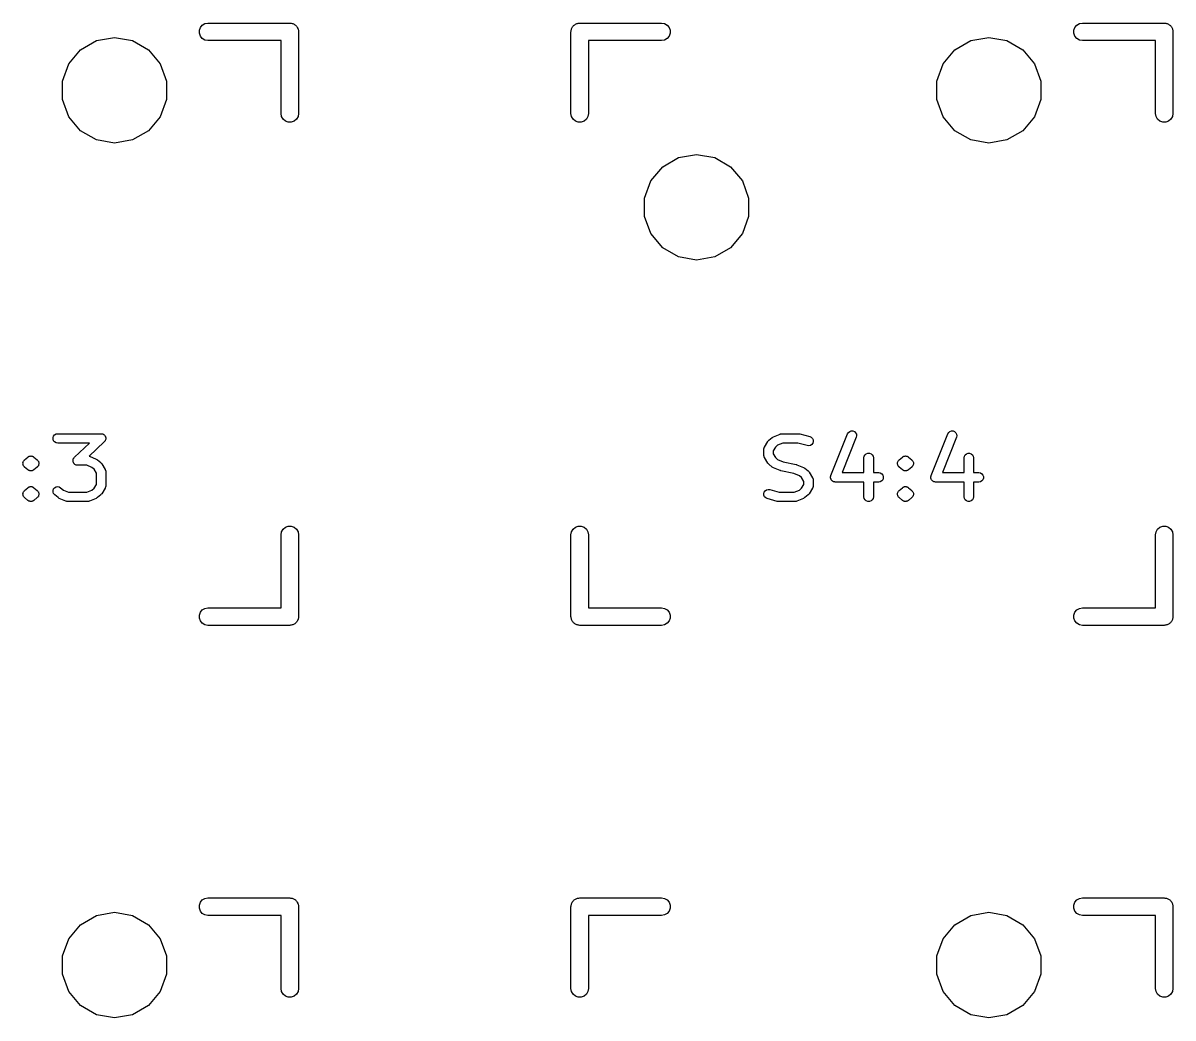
# Model space of a CAD drawing. Extents: x 15 to 276, y -105 to -15.
# Drawn here: x 79.55 to 104.54, y -37.07 to -15.46 of the extents above; entities that cross this region are included whole.
import ezdxf

# ---------------------------------------------------------------- set-up
doc = ezdxf.new("R2010")
doc.units = 0
doc.header["$MEASUREMENT"] = 0
doc.layers.add('BLACK', color=7, linetype='CONTINUOUS')

msp = doc.modelspace()

# ---------------------------------------------------------------- linework, layer by layer
at = {"layer": 'Black'}
for p, q in [((83.4495, -15.5041), (83.5068, -15.471)), ((83.5068, -15.471), (83.572, -15.4595)), ((83.572, -15.4595), (85.35, -15.4595)), ((85.35, -15.4595), (85.3664, -15.4624)), ((85.3664, -15.4624), (85.3831, -15.4624)), ((85.3831, -15.4624), (85.3987, -15.4681)), ((85.3987, -15.4681), (85.4152, -15.471)), ((85.4152, -15.471), (85.4296, -15.4793)), ((85.4296, -15.4793), (85.4453, -15.485)), ((85.4453, -15.485), (85.458, -15.4957)), ((91.542, -15.4957), (91.5547, -15.485)), ((91.5547, -15.485), (91.5704, -15.4793)), ((91.5704, -15.4793), (91.5848, -15.471)), ((91.5848, -15.471), (91.6013, -15.4681)), ((91.6013, -15.4681), (91.6169, -15.4624)), ((91.6169, -15.4624), (91.6336, -15.4624)), ((91.6336, -15.4624), (91.65, -15.4595)), ((91.65, -15.4595), (93.428, -15.4595)), ((93.428, -15.4595), (93.4932, -15.471)), ((93.4932, -15.471), (93.5505, -15.5041)), ((102.45, -15.5041), (102.507, -15.471)), ((102.507, -15.471), (102.572, -15.4595)), ((102.572, -15.4595), (104.35, -15.4595)), ((104.35, -15.4595), (104.366, -15.4624)), ((104.366, -15.4624), (104.383, -15.4624)), ((104.383, -15.4624), (104.399, -15.4681)), ((104.399, -15.4681), (104.415, -15.471)), ((104.415, -15.471), (104.43, -15.4793)), ((104.43, -15.4793), (104.445, -15.485)), ((104.445, -15.485), (104.458, -15.4957)), ((83.3844, -15.6169), (83.407, -15.5547)), ((83.3844, -15.6831), (83.3844, -15.6169)), ((83.407, -15.7452), (83.3844, -15.6831)), ((83.407, -15.5547), (83.4495, -15.5041)), ((85.458, -15.4957), (85.4725, -15.5041)), ((85.4725, -15.5041), (85.4832, -15.5168)), ((85.4832, -15.5168), (85.4959, -15.5275)), ((85.4959, -15.5275), (85.5043, -15.542)), ((85.5043, -15.542), (85.515, -15.5547)), ((85.515, -15.5547), (85.5207, -15.5704)), ((85.5207, -15.5704), (85.529, -15.5848)), ((85.529, -15.5848), (85.5319, -15.6013)), ((85.5319, -15.6013), (85.5376, -15.6169)), ((85.5376, -15.6169), (85.5376, -15.6336)), ((85.5376, -15.6336), (85.5405, -15.65)), ((85.5405, -15.65), (85.5405, -17.428)), ((91.4595, -15.65), (91.4624, -15.6336)), ((91.4595, -17.428), (91.4595, -15.65)), ((91.4624, -15.6169), (91.4681, -15.6013)), ((91.4624, -15.6336), (91.4624, -15.6169)), ((91.4681, -15.6013), (91.471, -15.5848)), ((91.471, -15.5848), (91.4793, -15.5704)), ((91.4793, -15.5704), (91.485, -15.5547)), ((91.485, -15.5547), (91.4957, -15.542)), ((91.4957, -15.542), (91.5041, -15.5275)), ((91.5041, -15.5275), (91.5168, -15.5168)), ((91.5168, -15.5168), (91.5275, -15.5041)), ((91.5275, -15.5041), (91.542, -15.4957)), ((93.5505, -15.5041), (93.593, -15.5547)), ((93.593, -15.5547), (93.6156, -15.6169)), ((93.6156, -15.6831), (93.593, -15.7452)), ((93.6156, -15.6169), (93.6156, -15.6831)), ((102.384, -15.6169), (102.407, -15.5547)), ((102.384, -15.6831), (102.384, -15.6169)), ((102.407, -15.7452), (102.384, -15.6831)), ((102.407, -15.5547), (102.45, -15.5041)), ((104.458, -15.4957), (104.472, -15.5041)), ((104.472, -15.5041), (104.483, -15.5168)), ((104.483, -15.5168), (104.496, -15.5275)), ((104.496, -15.5275), (104.504, -15.542)), ((104.504, -15.542), (104.515, -15.5547)), ((104.515, -15.5547), (104.521, -15.5704)), ((104.521, -15.5704), (104.529, -15.5848)), ((104.529, -15.5848), (104.532, -15.6013)), ((104.532, -15.6013), (104.538, -15.6169)), ((104.538, -15.6169), (104.538, -15.6336)), ((104.538, -15.6336), (104.54, -15.65)), ((104.54, -15.65), (104.54, -17.428)), ((80.8025, -16.0411), (81.1476, -15.8418)), ((81.1476, -15.8418), (81.54, -15.7726)), ((81.54, -15.7726), (81.9324, -15.8418)), ((81.9324, -15.8418), (82.2775, -16.0411)), ((83.4495, -15.7959), (83.407, -15.7452)), ((83.5068, -15.829), (83.4495, -15.7959)), ((83.572, -15.8405), (83.5068, -15.829)), ((85.1595, -15.8405), (83.572, -15.8405)), ((85.1595, -17.428), (85.1595, -15.8405)), ((93.428, -15.8405), (91.8405, -15.8405)), ((91.8405, -15.8405), (91.8405, -17.428)), ((93.4932, -15.829), (93.428, -15.8405)), ((93.5505, -15.7959), (93.4932, -15.829)), ((93.593, -15.7452), (93.5505, -15.7959)), ((99.8025, -16.0411), (100.148, -15.8418)), ((100.148, -15.8418), (100.54, -15.7726)), ((100.54, -15.7726), (100.932, -15.8418)), ((100.932, -15.8418), (101.278, -16.0411)), ((102.45, -15.7959), (102.407, -15.7452)), ((102.507, -15.829), (102.45, -15.7959)), ((102.572, -15.8405), (102.507, -15.829)), ((104.159, -15.8405), (102.572, -15.8405)), ((104.159, -17.428), (104.159, -15.8405)), ((80.5464, -16.3463), (80.8025, -16.0411)), ((82.2775, -16.0411), (82.5336, -16.3463)), ((99.5464, -16.3463), (99.8025, -16.0411)), ((101.278, -16.0411), (101.534, -16.3463)), ((80.4101, -16.7208), (80.5464, -16.3463)), ((82.5336, -16.3463), (82.6699, -16.7208)), ((99.4101, -16.7208), (99.5464, -16.3463)), ((101.534, -16.3463), (101.67, -16.7208)), ((80.4101, -17.1192), (80.4101, -16.7208)), ((82.6699, -16.7208), (82.6699, -17.1192)), ((99.4101, -17.1192), (99.4101, -16.7208)), ((101.67, -16.7208), (101.67, -17.1192)), ((80.5464, -17.4937), (80.4101, -17.1192)), ((82.6699, -17.1192), (82.5336, -17.4937)), ((99.5464, -17.4937), (99.4101, -17.1192)), ((101.67, -17.1192), (101.534, -17.4937)), ((85.171, -17.4932), (85.1595, -17.428)), ((85.5405, -17.428), (85.529, -17.4932)), ((91.471, -17.4932), (91.4595, -17.428)), ((91.8405, -17.428), (91.829, -17.4932)), ((104.171, -17.4932), (104.159, -17.428)), ((104.54, -17.428), (104.529, -17.4932)), ((80.8025, -17.7989), (80.5464, -17.4937)), ((82.5336, -17.4937), (82.2775, -17.7989)), ((85.2041, -17.5505), (85.171, -17.4932)), ((85.2548, -17.593), (85.2041, -17.5505)), ((85.3169, -17.6156), (85.2548, -17.593)), ((85.3831, -17.6156), (85.3169, -17.6156)), ((85.4453, -17.593), (85.3831, -17.6156)), ((85.4959, -17.5505), (85.4453, -17.593)), ((85.529, -17.4932), (85.4959, -17.5505)), ((91.5041, -17.5505), (91.471, -17.4932)), ((91.5547, -17.593), (91.5041, -17.5505)), ((91.6169, -17.6156), (91.5547, -17.593)), ((91.6831, -17.6156), (91.6169, -17.6156)), ((91.7452, -17.593), (91.6831, -17.6156)), ((91.7959, -17.5505), (91.7452, -17.593)), ((91.829, -17.4932), (91.7959, -17.5505)), ((99.8025, -17.7989), (99.5464, -17.4937)), ((101.534, -17.4937), (101.278, -17.7989)), ((104.204, -17.5505), (104.171, -17.4932)), ((104.255, -17.593), (104.204, -17.5505)), ((104.317, -17.6156), (104.255, -17.593)), ((104.383, -17.6156), (104.317, -17.6156)), ((104.445, -17.593), (104.383, -17.6156)), ((104.496, -17.5505), (104.445, -17.593)), ((104.529, -17.4932), (104.496, -17.5505)), ((81.1476, -17.9982), (80.8025, -17.7989)), ((82.2775, -17.7989), (81.9324, -17.9982)), ((100.148, -17.9982), (99.8025, -17.7989)), ((101.278, -17.7989), (100.932, -17.9982)), ((81.54, -18.0674), (81.1476, -17.9982)), ((81.9324, -17.9982), (81.54, -18.0674)), ((100.54, -18.0674), (100.148, -17.9982)), ((100.932, -17.9982), (100.54, -18.0674)), ((93.4525, -18.5811), (93.7976, -18.3818)), ((93.7976, -18.3818), (94.19, -18.3126)), ((94.19, -18.3126), (94.5824, -18.3818)), ((94.5824, -18.3818), (94.9275, -18.5811)), ((93.1964, -18.8863), (93.4525, -18.5811)), ((94.9275, -18.5811), (95.1836, -18.8863)), ((93.0601, -19.2608), (93.1964, -18.8863)), ((95.1836, -18.8863), (95.3199, -19.2608)), ((93.0601, -19.6592), (93.0601, -19.2608)), ((95.3199, -19.2608), (95.3199, -19.6592)), ((93.1964, -20.0337), (93.0601, -19.6592)), ((95.3199, -19.6592), (95.1836, -20.0337)), ((93.4525, -20.3389), (93.1964, -20.0337)), ((95.1836, -20.0337), (94.9275, -20.3389)), ((93.7976, -20.5382), (93.4525, -20.3389)), ((94.9275, -20.3389), (94.5824, -20.5382)), ((94.19, -20.6074), (93.7976, -20.5382)), ((94.5824, -20.5382), (94.19, -20.6074)), ((80.2062, -24.4619), (80.2183, -24.4287)), ((80.2062, -24.4972), (80.2062, -24.4619)), ((80.2183, -24.4287), (80.241, -24.4017)), ((80.241, -24.4017), (80.2715, -24.3841)), ((80.2715, -24.3841), (80.3063, -24.3779)), ((80.3063, -24.3779), (81.2497, -24.3779)), ((81.2497, -24.3779), (81.264, -24.3804)), ((81.264, -24.3804), (81.2784, -24.3821)), ((81.2784, -24.3821), (81.2813, -24.3835)), ((81.2813, -24.3835), (81.2845, -24.3841)), ((81.2845, -24.3841), (81.297, -24.3913)), ((81.297, -24.3913), (81.31, -24.3977)), ((81.31, -24.3977), (81.3122, -24.4001)), ((81.3122, -24.4001), (81.315, -24.4017)), ((81.315, -24.4017), (81.3243, -24.4128)), ((81.3243, -24.4128), (81.3343, -24.4233)), ((81.3343, -24.4233), (81.3356, -24.4263)), ((81.3356, -24.4263), (81.3377, -24.4287)), ((81.3377, -24.4287), (81.3427, -24.4423)), ((81.3427, -24.4423), (81.3485, -24.4556)), ((81.3485, -24.4556), (81.3487, -24.4588)), ((81.3487, -24.4588), (81.3498, -24.4619)), ((81.3498, -24.4619), (81.3498, -24.4764)), ((81.3498, -24.4764), (81.3507, -24.4908)), ((95.7578, -24.5224), (95.8304, -24.4619)), ((95.8304, -24.4619), (95.8436, -24.4544)), ((95.8436, -24.4544), (95.8564, -24.4462)), ((95.8564, -24.4462), (96.0015, -24.3857)), ((96.0015, -24.3857), (96.0038, -24.3852)), ((96.0038, -24.3852), (96.0058, -24.3841)), ((96.0058, -24.3841), (96.0209, -24.3814)), ((96.0209, -24.3814), (96.0359, -24.378)), ((96.0359, -24.378), (96.0383, -24.3783)), ((96.0383, -24.3783), (96.0406, -24.3779)), ((96.0406, -24.3779), (96.4034, -24.3779)), ((96.4034, -24.3779), (96.417, -24.3803)), ((96.417, -24.3803), (96.4306, -24.3816)), ((96.4306, -24.3816), (96.6483, -24.4421)), ((96.6483, -24.4421), (96.6802, -24.4573)), ((96.6802, -24.4573), (96.7049, -24.4825)), ((96.7049, -24.4825), (96.7195, -24.5146)), ((97.1074, -25.2885), (97.4702, -24.3813)), ((97.6589, -24.4568), (97.3518, -25.2246)), ((97.4702, -24.3813), (97.4888, -24.3513)), ((97.4888, -24.3513), (97.5166, -24.3295)), ((97.5166, -24.3295), (97.5501, -24.3185)), ((97.5501, -24.3185), (97.5854, -24.3196)), ((97.5854, -24.3196), (97.6181, -24.3327)), ((97.6181, -24.3327), (97.6444, -24.3562)), ((97.6444, -24.3562), (97.6611, -24.3873)), ((97.6661, -24.4222), (97.6589, -24.4568)), ((97.6611, -24.3873), (97.6661, -24.4222)), ((99.2845, -25.2885), (99.6474, -24.3813)), ((99.836, -24.4568), (99.5289, -25.2246)), ((99.6474, -24.3813), (99.666, -24.3513)), ((99.666, -24.3513), (99.6937, -24.3295)), ((99.6937, -24.3295), (99.7272, -24.3185)), ((99.7272, -24.3185), (99.7625, -24.3196)), ((99.7625, -24.3196), (99.7953, -24.3327)), ((99.7953, -24.3327), (99.8216, -24.3562)), ((99.8216, -24.3562), (99.8382, -24.3873)), ((99.8433, -24.4222), (99.836, -24.4568)), ((99.8382, -24.3873), (99.8433, -24.4222)), ((80.2183, -24.5303), (80.2062, -24.4972)), ((80.241, -24.5574), (80.2183, -24.5303)), ((80.2715, -24.575), (80.241, -24.5574)), ((80.3063, -24.5811), (80.2715, -24.575)), ((80.9957, -24.5811), (80.3063, -24.5811)), ((80.6716, -24.8898), (80.9957, -24.5811)), ((81.3198, -24.5531), (80.99, -24.8671)), ((81.3284, -24.5414), (81.3198, -24.5531)), ((81.3377, -24.5303), (81.3284, -24.5414)), ((81.3388, -24.5273), (81.3377, -24.5303)), ((81.3407, -24.5247), (81.3388, -24.5273)), ((81.3448, -24.5108), (81.3407, -24.5247)), ((81.3498, -24.4972), (81.3448, -24.5108)), ((81.3507, -24.4908), (81.3498, -24.4939)), ((81.3498, -24.4939), (81.3498, -24.4972)), ((95.6487, -24.7214), (95.6504, -24.7118)), ((95.6487, -24.8424), (95.6487, -24.7214)), ((95.6504, -24.7118), (95.6505, -24.7021)), ((95.6505, -24.7021), (95.6534, -24.6946)), ((95.6534, -24.6946), (95.6548, -24.6867)), ((95.6548, -24.6867), (95.6597, -24.6782)), ((95.6597, -24.6782), (95.6632, -24.6692)), ((95.6632, -24.6692), (95.7357, -24.5482)), ((95.7357, -24.5482), (95.7468, -24.5354)), ((95.7468, -24.5354), (95.7578, -24.5224)), ((95.9011, -24.6675), (95.8519, -24.7496)), ((95.9487, -24.6279), (95.9011, -24.6675)), ((96.0609, -24.5811), (95.9487, -24.6279)), ((96.3896, -24.5811), (96.0609, -24.5811)), ((96.5939, -24.6379), (96.3896, -24.5811)), ((96.6291, -24.6413), (96.5939, -24.6379)), ((96.6632, -24.6325), (96.6291, -24.6413)), ((96.6923, -24.6125), (96.6632, -24.6325)), ((96.7128, -24.5838), (96.6923, -24.6125)), ((96.7223, -24.5498), (96.7128, -24.5838)), ((96.7195, -24.5146), (96.7223, -24.5498)), ((79.5591, -24.9896), (79.565, -24.9733)), ((79.565, -24.9733), (79.5652, -24.973)), ((79.5652, -24.973), (79.5653, -24.9727)), ((79.5653, -24.9727), (79.5766, -24.9594)), ((79.5766, -24.9594), (79.5876, -24.9462)), ((79.5876, -24.9462), (79.5879, -24.946)), ((79.5879, -24.946), (79.5881, -24.9458)), ((79.5881, -24.9458), (79.6607, -24.8853)), ((79.6607, -24.8853), (79.6682, -24.8809)), ((79.6682, -24.8809), (79.6749, -24.8753)), ((79.6749, -24.8753), (79.6831, -24.8724)), ((79.6831, -24.8724), (79.6906, -24.868)), ((79.6906, -24.868), (79.691, -24.8679)), ((79.691, -24.8679), (79.6913, -24.8677)), ((79.6913, -24.8677), (79.6999, -24.8663)), ((79.6999, -24.8663), (79.7081, -24.8633)), ((79.7081, -24.8633), (79.7168, -24.8633)), ((79.7168, -24.8633), (79.7254, -24.8617)), ((79.7254, -24.8617), (79.7257, -24.8618)), ((79.7257, -24.8618), (79.7261, -24.8617)), ((79.7261, -24.8617), (79.7346, -24.8633)), ((79.7346, -24.8633), (79.7434, -24.8633)), ((79.7434, -24.8633), (79.7515, -24.8663)), ((79.7515, -24.8663), (79.7601, -24.8677)), ((79.7601, -24.8677), (79.7604, -24.8679)), ((79.7604, -24.8679), (79.7608, -24.868)), ((79.7608, -24.868), (79.7683, -24.8724)), ((79.7683, -24.8724), (79.7765, -24.8753)), ((79.7765, -24.8753), (79.7832, -24.8809)), ((79.7832, -24.8809), (79.7908, -24.8853)), ((79.7908, -24.8853), (79.8633, -24.9458)), ((79.8633, -24.9458), (79.8636, -24.946)), ((79.8636, -24.946), (79.8639, -24.9462)), ((79.8639, -24.9462), (79.8749, -24.9594)), ((79.8749, -24.9594), (79.8861, -24.9727)), ((79.8861, -24.9727), (79.8862, -24.973)), ((79.8862, -24.973), (79.8864, -24.9733)), ((79.8864, -24.9733), (79.8923, -24.9895)), ((80.6407, -24.952), (80.6417, -24.9489)), ((80.6417, -24.9665), (80.6407, -24.952)), ((80.6417, -24.9457), (80.6466, -24.9321)), ((80.6417, -24.9489), (80.6417, -24.9457)), ((80.6417, -24.981), (80.6417, -24.9665)), ((80.6428, -24.984), (80.6417, -24.981)), ((80.643, -24.9872), (80.6428, -24.984)), ((80.6466, -24.9321), (80.6507, -24.9182)), ((80.6507, -24.9182), (80.6526, -24.9156)), ((80.6526, -24.9156), (80.6537, -24.9125)), ((80.6537, -24.9125), (80.663, -24.9014)), ((80.663, -24.9014), (80.6716, -24.8898)), ((80.99, -24.8671), (80.9942, -24.8679)), ((80.9942, -24.8679), (80.9962, -24.869)), ((80.9962, -24.869), (80.9985, -24.8695)), ((80.9985, -24.8695), (81.1436, -24.93)), ((81.1436, -24.93), (81.1564, -24.9382)), ((81.1564, -24.9382), (81.1696, -24.9458)), ((81.1696, -24.9458), (81.2422, -25.0062)), ((95.6504, -24.852), (95.6487, -24.8424)), ((95.6505, -24.8617), (95.6504, -24.852)), ((95.6534, -24.8692), (95.6505, -24.8617)), ((95.6548, -24.8771), (95.6534, -24.8692)), ((95.6597, -24.8856), (95.6548, -24.8771)), ((95.6632, -24.8947), (95.6597, -24.8856)), ((95.7357, -25.0156), (95.6632, -24.8947)), ((95.8519, -24.7496), (95.8519, -24.8142)), ((95.8519, -24.8142), (95.9011, -24.8963)), ((95.9011, -24.8963), (95.9487, -24.9359)), ((95.9487, -24.9359), (96.0707, -24.9868)), ((96.0707, -24.9868), (96.3516, -25.0453)), ((97.8258, -24.9029), (97.832, -24.8681)), ((97.8258, -25.2246), (97.8258, -24.9029)), ((97.832, -24.8681), (97.8496, -24.8376)), ((97.8496, -24.8376), (97.8766, -24.8149)), ((97.8766, -24.8149), (97.9098, -24.8028)), ((97.9098, -24.8028), (97.9451, -24.8028)), ((97.9451, -24.8028), (97.9782, -24.8149)), ((97.9782, -24.8149), (98.0053, -24.8376)), ((98.0053, -24.8376), (98.0229, -24.8681)), ((98.0229, -24.8681), (98.029, -24.9029)), ((98.029, -24.9029), (98.029, -25.2246)), ((98.5591, -24.9896), (98.565, -24.9733)), ((98.565, -24.9733), (98.5652, -24.973)), ((98.5652, -24.973), (98.5653, -24.9727)), ((98.5653, -24.9727), (98.5766, -24.9594)), ((98.5766, -24.9594), (98.5876, -24.9462)), ((98.5876, -24.9462), (98.5879, -24.946)), ((98.5879, -24.946), (98.5881, -24.9458)), ((98.5881, -24.9458), (98.6607, -24.8853)), ((98.6607, -24.8853), (98.6682, -24.8809)), ((98.6682, -24.8809), (98.6749, -24.8753)), ((98.6749, -24.8753), (98.6831, -24.8724)), ((98.6831, -24.8724), (98.6906, -24.868)), ((98.6906, -24.868), (98.691, -24.8679)), ((98.691, -24.8679), (98.6913, -24.8677)), ((98.6913, -24.8677), (98.6999, -24.8663)), ((98.6999, -24.8663), (98.7081, -24.8633)), ((98.7081, -24.8633), (98.7168, -24.8633)), ((98.7168, -24.8633), (98.7254, -24.8617)), ((98.7254, -24.8617), (98.7257, -24.8618)), ((98.7257, -24.8618), (98.7261, -24.8617)), ((98.7261, -24.8617), (98.7346, -24.8633)), ((98.7346, -24.8633), (98.7434, -24.8633)), ((98.7434, -24.8633), (98.7515, -24.8663)), ((98.7515, -24.8663), (98.7601, -24.8677)), ((98.7601, -24.8677), (98.7604, -24.8679)), ((98.7604, -24.8679), (98.7608, -24.868)), ((98.7608, -24.868), (98.7683, -24.8724)), ((98.7683, -24.8724), (98.7765, -24.8753)), ((98.7765, -24.8753), (98.7832, -24.8809)), ((98.7832, -24.8809), (98.7908, -24.8853)), ((98.7908, -24.8853), (98.8633, -24.9458)), ((98.8633, -24.9458), (98.8636, -24.946)), ((98.8636, -24.946), (98.8639, -24.9462)), ((98.8639, -24.9462), (98.8749, -24.9594)), ((98.8749, -24.9594), (98.8861, -24.9727)), ((98.8861, -24.9727), (98.8862, -24.973)), ((98.8862, -24.973), (98.8864, -24.9733)), ((98.8864, -24.9733), (98.8923, -24.9895)), ((100.003, -24.9029), (100.009, -24.8681)), ((100.003, -25.2246), (100.003, -24.9029)), ((100.009, -24.8681), (100.027, -24.8376)), ((100.027, -24.8376), (100.054, -24.8149)), ((100.054, -24.8149), (100.087, -24.8028)), ((100.087, -24.8028), (100.122, -24.8028)), ((100.122, -24.8028), (100.155, -24.8149)), ((100.155, -24.8149), (100.182, -24.8376)), ((100.182, -24.8376), (100.2, -24.8681)), ((100.2, -24.8681), (100.206, -24.9029)), ((100.206, -24.9029), (100.206, -25.2246)), ((79.553, -25.0065), (79.5531, -25.0062)), ((79.5531, -25.0238), (79.553, -25.0065)), ((79.553, -25.0411), (79.5531, -25.0238)), ((79.5531, -25.0414), (79.553, -25.0411)), ((79.5531, -25.0058), (79.5591, -24.9896)), ((79.5531, -25.0062), (79.5531, -25.0058)), ((79.5531, -25.0418), (79.5531, -25.0414)), ((79.5592, -25.0581), (79.5531, -25.0418)), ((79.565, -25.0743), (79.5592, -25.0581)), ((79.5652, -25.0746), (79.565, -25.0743)), ((79.5653, -25.0749), (79.5652, -25.0746)), ((79.5766, -25.0882), (79.5653, -25.0749)), ((79.5876, -25.1014), (79.5766, -25.0882)), ((79.5879, -25.1016), (79.5876, -25.1014)), ((79.5881, -25.1019), (79.5879, -25.1016)), ((79.6607, -25.1623), (79.5881, -25.1019)), ((79.6682, -25.1667), (79.6607, -25.1623)), ((79.6749, -25.1723), (79.6682, -25.1667)), ((79.6831, -25.1753), (79.6749, -25.1723)), ((79.6906, -25.1796), (79.6831, -25.1753)), ((79.691, -25.1797), (79.6906, -25.1796)), ((79.6913, -25.1799), (79.691, -25.1797)), ((79.6999, -25.1814), (79.6913, -25.1799)), ((79.7081, -25.1843), (79.6999, -25.1814)), ((79.7168, -25.1843), (79.7081, -25.1843)), ((79.7254, -25.1859), (79.7168, -25.1843)), ((79.7257, -25.1858), (79.7254, -25.1859)), ((79.7261, -25.1859), (79.7257, -25.1858)), ((79.7346, -25.1843), (79.7261, -25.1859)), ((79.7434, -25.1843), (79.7346, -25.1843)), ((79.7515, -25.1814), (79.7434, -25.1843)), ((79.7601, -25.1799), (79.7515, -25.1814)), ((79.7604, -25.1797), (79.7601, -25.1799)), ((79.7608, -25.1796), (79.7604, -25.1797)), ((79.7683, -25.1753), (79.7608, -25.1796)), ((79.7765, -25.1723), (79.7683, -25.1753)), ((79.7832, -25.1667), (79.7765, -25.1723)), ((79.7908, -25.1623), (79.7832, -25.1667)), ((79.8633, -25.1019), (79.7908, -25.1623)), ((79.8636, -25.1016), (79.8633, -25.1019)), ((79.8639, -25.1014), (79.8636, -25.1016)), ((79.8749, -25.0882), (79.8639, -25.1014)), ((79.8861, -25.0749), (79.8749, -25.0882)), ((79.8862, -25.0746), (79.8861, -25.0749)), ((79.8864, -25.0743), (79.8862, -25.0746)), ((79.8923, -25.058), (79.8864, -25.0743)), ((79.8923, -24.9895), (79.8983, -25.0058)), ((79.8983, -25.0418), (79.8923, -25.058)), ((79.8983, -25.0058), (79.8983, -25.0062)), ((79.8983, -25.0062), (79.8984, -25.0065)), ((79.8984, -25.0065), (79.8983, -25.0238)), ((79.8983, -25.0238), (79.8984, -25.0411)), ((79.8984, -25.0411), (79.8983, -25.0414)), ((79.8983, -25.0414), (79.8983, -25.0418)), ((80.6488, -25.0005), (80.643, -24.9872)), ((80.6537, -25.0141), (80.6488, -25.0005)), ((80.6558, -25.0166), (80.6537, -25.0141)), ((80.6571, -25.0196), (80.6558, -25.0166)), ((80.6671, -25.0301), (80.6571, -25.0196)), ((80.6764, -25.0412), (80.6671, -25.0301)), ((80.6792, -25.0428), (80.6764, -25.0412)), ((80.6814, -25.0451), (80.6792, -25.0428)), ((80.6944, -25.0516), (80.6814, -25.0451)), ((80.707, -25.0588), (80.6944, -25.0516)), ((80.7101, -25.0594), (80.707, -25.0588)), ((80.713, -25.0608), (80.7101, -25.0594)), ((80.7274, -25.0624), (80.713, -25.0608)), ((80.7417, -25.0649), (80.7274, -25.0624)), ((80.9391, -25.0649), (80.7417, -25.0649)), ((81.0513, -25.1117), (80.9391, -25.0649)), ((81.0989, -25.1513), (81.0513, -25.1117)), ((81.1481, -25.2334), (81.0989, -25.1513)), ((81.1481, -25.4795), (81.1481, -25.2334)), ((81.2422, -25.0062), (81.2531, -25.0192)), ((81.2531, -25.0192), (81.2643, -25.032)), ((81.2643, -25.032), (81.3368, -25.153)), ((81.3368, -25.153), (81.3403, -25.1621)), ((81.3403, -25.1621), (81.3452, -25.1705)), ((81.3452, -25.1705), (81.3466, -25.1784)), ((81.3466, -25.1784), (81.3495, -25.1859)), ((81.3495, -25.1859), (81.3496, -25.1956)), ((81.3496, -25.1956), (81.3513, -25.2052)), ((81.3513, -25.2052), (81.3513, -25.5076)), ((95.7469, -25.0284), (95.7357, -25.0156)), ((95.7578, -25.0414), (95.7469, -25.0284)), ((95.8304, -25.1019), (95.7578, -25.0414)), ((95.8436, -25.1094), (95.8304, -25.1019)), ((95.8564, -25.1176), (95.8436, -25.1094)), ((96.0015, -25.1781), (95.8564, -25.1176)), ((96.0109, -25.1802), (96.0015, -25.1781)), ((96.0198, -25.1837), (96.0109, -25.1802)), ((96.3007, -25.2423), (96.0198, -25.1837)), ((96.3516, -25.0453), (96.3605, -25.0489)), ((96.3605, -25.0489), (96.3699, -25.051)), ((96.3699, -25.051), (96.5151, -25.1115)), ((96.5151, -25.1115), (96.5279, -25.1196)), ((96.5279, -25.1196), (96.541, -25.1272)), ((96.541, -25.1272), (96.6136, -25.1877)), ((96.6136, -25.1877), (96.6246, -25.2006)), ((96.6246, -25.2006), (96.6357, -25.2134)), ((96.6357, -25.2134), (96.7083, -25.3344)), ((97.3518, -25.2246), (97.8258, -25.2246)), ((98.029, -25.2246), (98.1451, -25.2246)), ((98.1451, -25.2246), (98.1799, -25.2307)), ((98.1799, -25.2307), (98.2104, -25.2484)), ((98.553, -25.0065), (98.5531, -25.0062)), ((98.5531, -25.0238), (98.553, -25.0065)), ((98.553, -25.0411), (98.5531, -25.0238)), ((98.5531, -25.0414), (98.553, -25.0411)), ((98.5531, -25.0058), (98.5591, -24.9896)), ((98.5531, -25.0062), (98.5531, -25.0058)), ((98.5531, -25.0418), (98.5531, -25.0414)), ((98.5592, -25.0581), (98.5531, -25.0418)), ((98.565, -25.0743), (98.5592, -25.0581)), ((98.5652, -25.0746), (98.565, -25.0743)), ((98.5653, -25.0749), (98.5652, -25.0746)), ((98.5766, -25.0882), (98.5653, -25.0749)), ((98.5876, -25.1014), (98.5766, -25.0882)), ((98.5879, -25.1016), (98.5876, -25.1014)), ((98.5881, -25.1019), (98.5879, -25.1016)), ((98.6607, -25.1623), (98.5881, -25.1019)), ((98.6682, -25.1667), (98.6607, -25.1623)), ((98.6749, -25.1723), (98.6682, -25.1667)), ((98.6831, -25.1753), (98.6749, -25.1723)), ((98.6906, -25.1796), (98.6831, -25.1753)), ((98.691, -25.1797), (98.6906, -25.1796)), ((98.6913, -25.1799), (98.691, -25.1797)), ((98.6999, -25.1814), (98.6913, -25.1799)), ((98.7081, -25.1843), (98.6999, -25.1814)), ((98.7168, -25.1843), (98.7081, -25.1843)), ((98.7254, -25.1859), (98.7168, -25.1843)), ((98.7257, -25.1858), (98.7254, -25.1859)), ((98.7261, -25.1859), (98.7257, -25.1858)), ((98.7346, -25.1843), (98.7261, -25.1859)), ((98.7434, -25.1843), (98.7346, -25.1843)), ((98.7515, -25.1814), (98.7434, -25.1843)), ((98.7601, -25.1799), (98.7515, -25.1814)), ((98.7604, -25.1797), (98.7601, -25.1799)), ((98.7608, -25.1796), (98.7604, -25.1797)), ((98.7683, -25.1753), (98.7608, -25.1796)), ((98.7765, -25.1723), (98.7683, -25.1753)), ((98.7832, -25.1667), (98.7765, -25.1723)), ((98.7908, -25.1623), (98.7832, -25.1667)), ((98.8633, -25.1019), (98.7908, -25.1623)), ((98.8636, -25.1016), (98.8633, -25.1019)), ((98.8639, -25.1014), (98.8636, -25.1016)), ((98.8749, -25.0882), (98.8639, -25.1014)), ((98.8861, -25.0749), (98.8749, -25.0882)), ((98.8862, -25.0746), (98.8861, -25.0749)), ((98.8864, -25.0743), (98.8862, -25.0746)), ((98.8923, -25.058), (98.8864, -25.0743)), ((98.8923, -24.9895), (98.8983, -25.0058)), ((98.8983, -25.0418), (98.8923, -25.058)), ((98.8983, -25.0058), (98.8983, -25.0062)), ((98.8983, -25.0062), (98.8984, -25.0065)), ((98.8984, -25.0065), (98.8983, -25.0238)), ((98.8983, -25.0238), (98.8984, -25.0411)), ((98.8984, -25.0411), (98.8983, -25.0414)), ((98.8983, -25.0414), (98.8983, -25.0418)), ((99.5289, -25.2246), (100.003, -25.2246)), ((100.206, -25.2246), (100.322, -25.2246)), ((100.322, -25.2246), (100.357, -25.2307)), ((100.357, -25.2307), (100.388, -25.2484)), ((81.0989, -25.5615), (81.1481, -25.4795)), ((96.4228, -25.2931), (96.3007, -25.2423)), ((96.4703, -25.3327), (96.4228, -25.2931)), ((96.5195, -25.4148), (96.4703, -25.3327)), ((96.4703, -25.5615), (96.5195, -25.4795)), ((96.5195, -25.4795), (96.5195, -25.4148)), ((96.7083, -25.3344), (96.7117, -25.3435)), ((96.7117, -25.3435), (96.7166, -25.3519)), ((96.7166, -25.3519), (96.718, -25.3598)), ((96.718, -25.3598), (96.7209, -25.3673)), ((96.7209, -25.3673), (96.7211, -25.3771)), ((96.7211, -25.3771), (96.7227, -25.3867)), ((96.7227, -25.3867), (96.7227, -25.5076)), ((97.1002, -25.323), (97.1017, -25.3158)), ((97.1017, -25.3334), (97.1002, -25.323)), ((97.1017, -25.3085), (97.1052, -25.2987)), ((97.1017, -25.3158), (97.1017, -25.3085)), ((97.1017, -25.3438), (97.1017, -25.3334)), ((97.1042, -25.3507), (97.1017, -25.3438)), ((97.1052, -25.3579), (97.1042, -25.3507)), ((97.1052, -25.2987), (97.1074, -25.2885)), ((97.1101, -25.3672), (97.1052, -25.3579)), ((97.1137, -25.377), (97.1101, -25.3672)), ((97.1184, -25.3826), (97.1137, -25.377)), ((97.1219, -25.389), (97.1184, -25.3826)), ((97.1297, -25.396), (97.1219, -25.389)), ((97.1364, -25.404), (97.1297, -25.396)), ((97.1427, -25.4077), (97.1364, -25.404)), ((97.1482, -25.4125), (97.1427, -25.4077)), ((97.1579, -25.4164), (97.1482, -25.4125)), ((97.167, -25.4217), (97.1579, -25.4164)), ((97.1742, -25.4229), (97.167, -25.4217)), ((97.1809, -25.4256), (97.1742, -25.4229)), ((97.1914, -25.426), (97.1809, -25.4256)), ((97.2017, -25.4278), (97.1914, -25.426)), ((97.8258, -25.4278), (97.2017, -25.4278)), ((97.8258, -25.7495), (97.8258, -25.4278)), ((98.1451, -25.4278), (98.029, -25.4278)), ((98.029, -25.4278), (98.029, -25.7495)), ((98.1799, -25.4217), (98.1451, -25.4278)), ((98.2104, -25.404), (98.1799, -25.4217)), ((98.2104, -25.2484), (98.2331, -25.2754)), ((98.2331, -25.377), (98.2104, -25.404)), ((98.2331, -25.2754), (98.2452, -25.3085)), ((98.2452, -25.3438), (98.2331, -25.377)), ((98.2452, -25.3085), (98.2452, -25.3438)), ((99.2773, -25.323), (99.2788, -25.3158)), ((99.2788, -25.3334), (99.2773, -25.323)), ((99.2788, -25.3085), (99.2824, -25.2987)), ((99.2788, -25.3158), (99.2788, -25.3085)), ((99.2788, -25.3438), (99.2788, -25.3334)), ((99.2813, -25.3507), (99.2788, -25.3438)), ((99.2823, -25.3579), (99.2813, -25.3507)), ((99.2873, -25.3672), (99.2823, -25.3579)), ((99.2824, -25.2987), (99.2845, -25.2885)), ((99.2909, -25.377), (99.2873, -25.3672)), ((99.2956, -25.3826), (99.2909, -25.377)), ((99.299, -25.389), (99.2956, -25.3826)), ((99.3068, -25.396), (99.299, -25.389)), ((99.3136, -25.404), (99.3068, -25.396)), ((99.3199, -25.4077), (99.3136, -25.404)), ((99.3253, -25.4125), (99.3199, -25.4077)), ((99.335, -25.4164), (99.3253, -25.4125)), ((99.3441, -25.4217), (99.335, -25.4164)), ((99.3513, -25.4229), (99.3441, -25.4217)), ((99.3581, -25.4256), (99.3513, -25.4229)), ((99.3685, -25.426), (99.3581, -25.4256)), ((99.3789, -25.4278), (99.3685, -25.426)), ((100.003, -25.4278), (99.3789, -25.4278)), ((100.003, -25.7495), (100.003, -25.4278)), ((100.322, -25.4278), (100.206, -25.4278)), ((100.206, -25.4278), (100.206, -25.7495)), ((100.357, -25.4217), (100.322, -25.4278)), ((100.388, -25.404), (100.357, -25.4217)), ((100.388, -25.2484), (100.41, -25.2754)), ((100.41, -25.377), (100.388, -25.404)), ((100.41, -25.2754), (100.422, -25.3085)), ((100.422, -25.3438), (100.41, -25.377)), ((100.422, -25.3085), (100.422, -25.3438)), ((79.553, -25.6717), (79.5531, -25.6714)), ((79.5531, -25.6891), (79.553, -25.6717)), ((79.553, -25.7064), (79.5531, -25.6891)), ((79.5531, -25.7067), (79.553, -25.7064)), ((79.5531, -25.6711), (79.5591, -25.6548)), ((79.5531, -25.6714), (79.5531, -25.6711)), ((79.5531, -25.707), (79.5531, -25.7067)), ((79.5592, -25.7234), (79.5531, -25.707)), ((79.5591, -25.6548), (79.565, -25.6385)), ((79.565, -25.7395), (79.5592, -25.7234)), ((79.565, -25.6385), (79.5652, -25.6383)), ((79.5652, -25.6383), (79.5653, -25.638)), ((79.5653, -25.638), (79.5766, -25.6247)), ((79.5766, -25.6247), (79.5876, -25.6114)), ((79.5876, -25.6114), (79.5879, -25.6113)), ((79.5879, -25.6113), (79.5881, -25.611)), ((79.5881, -25.611), (79.6607, -25.5505)), ((79.6607, -25.5505), (79.6682, -25.5462)), ((79.6682, -25.5462), (79.6749, -25.5406)), ((79.6749, -25.5406), (79.6831, -25.5376)), ((79.6831, -25.5376), (79.6906, -25.5332)), ((79.6906, -25.5332), (79.691, -25.5332)), ((79.691, -25.5332), (79.6913, -25.533)), ((79.6913, -25.533), (79.6999, -25.5315)), ((79.6999, -25.5315), (79.7081, -25.5285)), ((79.7081, -25.5285), (79.7168, -25.5285)), ((79.7168, -25.5285), (79.7254, -25.527)), ((79.7254, -25.527), (79.7257, -25.527)), ((79.7257, -25.527), (79.7261, -25.527)), ((79.7261, -25.527), (79.7346, -25.5285)), ((79.7346, -25.5285), (79.7434, -25.5285)), ((79.7434, -25.5285), (79.7515, -25.5315)), ((79.7515, -25.5315), (79.7601, -25.533)), ((79.7601, -25.533), (79.7604, -25.5332)), ((79.7604, -25.5332), (79.7608, -25.5332)), ((79.7608, -25.5332), (79.7683, -25.5376)), ((79.7683, -25.5376), (79.7765, -25.5406)), ((79.7765, -25.5406), (79.7832, -25.5462)), ((79.7832, -25.5462), (79.7908, -25.5505)), ((79.7908, -25.5505), (79.8633, -25.611)), ((79.8633, -25.611), (79.8636, -25.6113)), ((79.8636, -25.6113), (79.8639, -25.6114)), ((79.8639, -25.6114), (79.8749, -25.6247)), ((79.8749, -25.6247), (79.8861, -25.638)), ((79.8861, -25.638), (79.8862, -25.6383)), ((79.8862, -25.6383), (79.8864, -25.6385)), ((79.8864, -25.6385), (79.8923, -25.6548)), ((79.8923, -25.7233), (79.8864, -25.7395)), ((79.8923, -25.6548), (79.8983, -25.6711)), ((79.8983, -25.707), (79.8923, -25.7233)), ((79.8983, -25.6711), (79.8983, -25.6714)), ((79.8983, -25.6714), (79.8984, -25.6717)), ((79.8984, -25.6717), (79.8983, -25.689)), ((79.8983, -25.689), (79.8984, -25.7064)), ((79.8984, -25.7064), (79.8983, -25.7067)), ((79.8983, -25.7067), (79.8983, -25.707)), ((80.2062, -25.6113), (80.2181, -25.5781)), ((80.2063, -25.6466), (80.2062, -25.6113)), ((80.2185, -25.6797), (80.2063, -25.6466)), ((80.2181, -25.5781), (80.2407, -25.551)), ((80.2412, -25.7066), (80.2185, -25.6797)), ((80.2407, -25.551), (80.2712, -25.5332)), ((80.3138, -25.7671), (80.2412, -25.7066)), ((80.2712, -25.5332), (80.3059, -25.527)), ((80.3059, -25.527), (80.3407, -25.533)), ((80.3407, -25.533), (80.3713, -25.5505)), ((80.3713, -25.5505), (80.4321, -25.6012)), ((80.4321, -25.6012), (80.5443, -25.6479)), ((80.5443, -25.6479), (80.9391, -25.6479)), ((80.9391, -25.6479), (81.0513, -25.6012)), ((81.0513, -25.6012), (81.0989, -25.5615)), ((81.2422, -25.7066), (81.1696, -25.7671)), ((81.2531, -25.6937), (81.2422, -25.7066)), ((81.2643, -25.6808), (81.2531, -25.6937)), ((81.3368, -25.5599), (81.2643, -25.6808)), ((81.3403, -25.5508), (81.3368, -25.5599)), ((81.3452, -25.5424), (81.3403, -25.5508)), ((81.3466, -25.5344), (81.3452, -25.5424)), ((81.3495, -25.5269), (81.3466, -25.5344)), ((81.3496, -25.5172), (81.3495, -25.5269)), ((81.3513, -25.5076), (81.3496, -25.5172)), ((95.6492, -25.6793), (95.6586, -25.6453)), ((95.6519, -25.7144), (95.6492, -25.6793)), ((95.6665, -25.7466), (95.6519, -25.7144)), ((95.6586, -25.6453), (95.6791, -25.6166)), ((95.6791, -25.6166), (95.7082, -25.5966)), ((95.7082, -25.5966), (95.7424, -25.5878)), ((95.7424, -25.5878), (95.7775, -25.5912)), ((95.7775, -25.5912), (95.9818, -25.6479)), ((95.9818, -25.6479), (96.3105, -25.6479)), ((96.3105, -25.6479), (96.4228, -25.6012)), ((96.4228, -25.6012), (96.4703, -25.5615)), ((96.6136, -25.7066), (96.541, -25.7671)), ((96.6246, -25.6937), (96.6136, -25.7066)), ((96.6357, -25.6808), (96.6246, -25.6937)), ((96.7083, -25.5599), (96.6357, -25.6808)), ((96.7117, -25.5508), (96.7083, -25.5599)), ((96.7166, -25.5424), (96.7117, -25.5508)), ((96.718, -25.5344), (96.7166, -25.5424)), ((96.7209, -25.5269), (96.718, -25.5344)), ((96.7211, -25.5172), (96.7209, -25.5269)), ((96.7227, -25.5076), (96.7211, -25.5172)), ((98.553, -25.6717), (98.5531, -25.6714)), ((98.5531, -25.6891), (98.553, -25.6717)), ((98.553, -25.7064), (98.5531, -25.6891)), ((98.5531, -25.7067), (98.553, -25.7064)), ((98.5531, -25.6711), (98.5591, -25.6548)), ((98.5531, -25.6714), (98.5531, -25.6711)), ((98.5531, -25.707), (98.5531, -25.7067)), ((98.5592, -25.7234), (98.5531, -25.707)), ((98.5591, -25.6548), (98.565, -25.6385)), ((98.565, -25.7395), (98.5592, -25.7234)), ((98.565, -25.6385), (98.5652, -25.6383)), ((98.5652, -25.6383), (98.5653, -25.638)), ((98.5653, -25.638), (98.5766, -25.6247)), ((98.5766, -25.6247), (98.5876, -25.6114)), ((98.5876, -25.6114), (98.5879, -25.6113)), ((98.5879, -25.6113), (98.5881, -25.611)), ((98.5881, -25.611), (98.6607, -25.5505)), ((98.6607, -25.5505), (98.6682, -25.5462)), ((98.6682, -25.5462), (98.6749, -25.5406)), ((98.6749, -25.5406), (98.6831, -25.5376)), ((98.6831, -25.5376), (98.6906, -25.5332)), ((98.6906, -25.5332), (98.691, -25.5332)), ((98.691, -25.5332), (98.6913, -25.533)), ((98.6913, -25.533), (98.6999, -25.5315)), ((98.6999, -25.5315), (98.7081, -25.5285)), ((98.7081, -25.5285), (98.7168, -25.5285)), ((98.7168, -25.5285), (98.7254, -25.527)), ((98.7254, -25.527), (98.7257, -25.527)), ((98.7257, -25.527), (98.7261, -25.527)), ((98.7261, -25.527), (98.7346, -25.5285)), ((98.7346, -25.5285), (98.7434, -25.5285)), ((98.7434, -25.5285), (98.7515, -25.5315)), ((98.7515, -25.5315), (98.7601, -25.533)), ((98.7601, -25.533), (98.7604, -25.5332)), ((98.7604, -25.5332), (98.7608, -25.5332)), ((98.7608, -25.5332), (98.7683, -25.5376)), ((98.7683, -25.5376), (98.7765, -25.5406)), ((98.7765, -25.5406), (98.7832, -25.5462)), ((98.7832, -25.5462), (98.7908, -25.5505)), ((98.7908, -25.5505), (98.8633, -25.611)), ((98.8633, -25.611), (98.8636, -25.6113)), ((98.8636, -25.6113), (98.8639, -25.6114)), ((98.8639, -25.6114), (98.8749, -25.6247)), ((98.8749, -25.6247), (98.8861, -25.638)), ((98.8861, -25.638), (98.8862, -25.6383)), ((98.8862, -25.6383), (98.8864, -25.6385)), ((98.8864, -25.6385), (98.8923, -25.6548)), ((98.8923, -25.7233), (98.8864, -25.7395)), ((98.8923, -25.6548), (98.8983, -25.6711)), ((98.8983, -25.707), (98.8923, -25.7233)), ((98.8983, -25.6711), (98.8983, -25.6714)), ((98.8983, -25.6714), (98.8984, -25.6717)), ((98.8984, -25.6717), (98.8983, -25.689)), ((98.8983, -25.689), (98.8984, -25.7064)), ((98.8984, -25.7064), (98.8983, -25.7067)), ((98.8983, -25.7067), (98.8983, -25.707)), ((79.5652, -25.7398), (79.565, -25.7395)), ((79.5653, -25.7401), (79.5652, -25.7398)), ((79.5766, -25.7534), (79.5653, -25.7401)), ((79.5876, -25.7667), (79.5766, -25.7534)), ((79.5879, -25.7668), (79.5876, -25.7667)), ((79.5881, -25.7671), (79.5879, -25.7668)), ((79.6607, -25.8276), (79.5881, -25.7671)), ((79.6682, -25.8319), (79.6607, -25.8276)), ((79.6749, -25.8375), (79.6682, -25.8319)), ((79.6831, -25.8405), (79.6749, -25.8375)), ((79.6906, -25.8449), (79.6831, -25.8405)), ((79.691, -25.8449), (79.6906, -25.8449)), ((79.6913, -25.8451), (79.691, -25.8449)), ((79.6999, -25.8466), (79.6913, -25.8451)), ((79.7081, -25.8496), (79.6999, -25.8466)), ((79.7168, -25.8496), (79.7081, -25.8496)), ((79.7254, -25.8511), (79.7168, -25.8496)), ((79.7257, -25.8511), (79.7254, -25.8511)), ((79.7261, -25.8511), (79.7257, -25.8511)), ((79.7346, -25.8496), (79.7261, -25.8511)), ((79.7434, -25.8496), (79.7346, -25.8496)), ((79.7515, -25.8466), (79.7434, -25.8496)), ((79.7601, -25.8451), (79.7515, -25.8466)), ((79.7604, -25.8449), (79.7601, -25.8451)), ((79.7608, -25.8449), (79.7604, -25.8449)), ((79.7683, -25.8405), (79.7608, -25.8449)), ((79.7765, -25.8375), (79.7683, -25.8405)), ((79.7832, -25.8319), (79.7765, -25.8375)), ((79.7908, -25.8276), (79.7832, -25.8319)), ((79.8633, -25.7671), (79.7908, -25.8276)), ((79.8636, -25.7668), (79.8633, -25.7671)), ((79.8639, -25.7667), (79.8636, -25.7668)), ((79.8749, -25.7534), (79.8639, -25.7667)), ((79.8861, -25.7401), (79.8749, -25.7534)), ((79.8862, -25.7398), (79.8861, -25.7401)), ((79.8864, -25.7395), (79.8862, -25.7398)), ((80.327, -25.7746), (80.3138, -25.7671)), ((80.3398, -25.7828), (80.327, -25.7746)), ((80.4849, -25.8433), (80.3398, -25.7828)), ((80.4872, -25.8438), (80.4849, -25.8433)), ((80.4893, -25.845), (80.4872, -25.8438)), ((80.5044, -25.8477), (80.4893, -25.845)), ((80.5194, -25.851), (80.5044, -25.8477)), ((80.5217, -25.8507), (80.5194, -25.851)), ((80.524, -25.8511), (80.5217, -25.8507)), ((80.9594, -25.8511), (80.524, -25.8511)), ((80.9617, -25.8507), (80.9594, -25.8511)), ((80.9641, -25.851), (80.9617, -25.8507)), ((80.9791, -25.8477), (80.9641, -25.851)), ((80.9942, -25.845), (80.9791, -25.8477)), ((80.9962, -25.8438), (80.9942, -25.845)), ((80.9985, -25.8433), (80.9962, -25.8438)), ((81.1436, -25.7828), (80.9985, -25.8433)), ((81.1564, -25.7746), (81.1436, -25.7828)), ((81.1696, -25.7671), (81.1564, -25.7746)), ((95.6913, -25.7717), (95.6665, -25.7466)), ((95.7231, -25.7869), (95.6913, -25.7717)), ((95.9408, -25.8474), (95.7231, -25.7869)), ((95.9545, -25.8487), (95.9408, -25.8474)), ((95.968, -25.8511), (95.9545, -25.8487)), ((96.3309, -25.8511), (95.968, -25.8511)), ((96.3332, -25.8507), (96.3309, -25.8511)), ((96.3355, -25.851), (96.3332, -25.8507)), ((96.3505, -25.8477), (96.3355, -25.851)), ((96.3656, -25.845), (96.3505, -25.8477)), ((96.3676, -25.8438), (96.3656, -25.845)), ((96.3699, -25.8433), (96.3676, -25.8438)), ((96.5151, -25.7828), (96.3699, -25.8433)), ((96.5279, -25.7746), (96.5151, -25.7828)), ((96.541, -25.7671), (96.5279, -25.7746)), ((97.832, -25.7843), (97.8258, -25.7495)), ((97.8496, -25.8148), (97.832, -25.7843)), ((97.8766, -25.8375), (97.8496, -25.8148)), ((97.9098, -25.8496), (97.8766, -25.8375)), ((97.9451, -25.8496), (97.9098, -25.8496)), ((97.9782, -25.8375), (97.9451, -25.8496)), ((98.0053, -25.8148), (97.9782, -25.8375)), ((98.0229, -25.7843), (98.0053, -25.8148)), ((98.029, -25.7495), (98.0229, -25.7843)), ((98.5652, -25.7398), (98.565, -25.7395)), ((98.5653, -25.7401), (98.5652, -25.7398)), ((98.5766, -25.7534), (98.5653, -25.7401)), ((98.5876, -25.7667), (98.5766, -25.7534)), ((98.5879, -25.7668), (98.5876, -25.7667)), ((98.5881, -25.7671), (98.5879, -25.7668)), ((98.6607, -25.8276), (98.5881, -25.7671)), ((98.6682, -25.8319), (98.6607, -25.8276)), ((98.6749, -25.8375), (98.6682, -25.8319)), ((98.6831, -25.8405), (98.6749, -25.8375)), ((98.6906, -25.8449), (98.6831, -25.8405)), ((98.691, -25.8449), (98.6906, -25.8449)), ((98.6913, -25.8451), (98.691, -25.8449)), ((98.6999, -25.8466), (98.6913, -25.8451)), ((98.7081, -25.8496), (98.6999, -25.8466)), ((98.7168, -25.8496), (98.7081, -25.8496)), ((98.7254, -25.8511), (98.7168, -25.8496)), ((98.7257, -25.8511), (98.7254, -25.8511)), ((98.7261, -25.8511), (98.7257, -25.8511)), ((98.7346, -25.8496), (98.7261, -25.8511)), ((98.7434, -25.8496), (98.7346, -25.8496)), ((98.7515, -25.8466), (98.7434, -25.8496)), ((98.7601, -25.8451), (98.7515, -25.8466)), ((98.7604, -25.8449), (98.7601, -25.8451)), ((98.7608, -25.8449), (98.7604, -25.8449)), ((98.7683, -25.8405), (98.7608, -25.8449)), ((98.7765, -25.8375), (98.7683, -25.8405)), ((98.7832, -25.8319), (98.7765, -25.8375)), ((98.7908, -25.8276), (98.7832, -25.8319)), ((98.8633, -25.7671), (98.7908, -25.8276)), ((98.8636, -25.7668), (98.8633, -25.7671)), ((98.8639, -25.7667), (98.8636, -25.7668)), ((98.8749, -25.7534), (98.8639, -25.7667)), ((98.8861, -25.7401), (98.8749, -25.7534)), ((98.8862, -25.7398), (98.8861, -25.7401)), ((98.8864, -25.7395), (98.8862, -25.7398)), ((100.009, -25.7843), (100.003, -25.7495)), ((100.027, -25.8148), (100.009, -25.7843)), ((100.054, -25.8375), (100.027, -25.8148)), ((100.087, -25.8496), (100.054, -25.8375)), ((100.122, -25.8496), (100.087, -25.8496)), ((100.155, -25.8375), (100.122, -25.8496)), ((100.182, -25.8148), (100.155, -25.8375)), ((100.2, -25.7843), (100.182, -25.8148)), ((100.206, -25.7495), (100.2, -25.7843)), ((85.171, -26.5068), (85.2041, -26.4495)), ((85.2041, -26.4495), (85.2548, -26.407)), ((85.2548, -26.407), (85.3169, -26.3844)), ((85.3169, -26.3844), (85.3831, -26.3844)), ((85.3831, -26.3844), (85.4453, -26.407)), ((85.4453, -26.407), (85.4959, -26.4495)), ((85.4959, -26.4495), (85.529, -26.5068)), ((91.471, -26.5068), (91.5041, -26.4495)), ((91.5041, -26.4495), (91.5547, -26.407)), ((91.5547, -26.407), (91.6169, -26.3844)), ((91.6169, -26.3844), (91.6831, -26.3844)), ((91.6831, -26.3844), (91.7452, -26.407)), ((91.7452, -26.407), (91.7959, -26.4495)), ((91.7959, -26.4495), (91.829, -26.5068)), ((104.171, -26.5068), (104.204, -26.4495)), ((104.204, -26.4495), (104.255, -26.407)), ((104.255, -26.407), (104.317, -26.3844)), ((104.317, -26.3844), (104.383, -26.3844)), ((104.383, -26.3844), (104.445, -26.407)), ((104.445, -26.407), (104.496, -26.4495)), ((104.496, -26.4495), (104.529, -26.5068)), ((85.1595, -26.572), (85.171, -26.5068)), ((85.1595, -28.1595), (85.1595, -26.572)), ((85.529, -26.5068), (85.5405, -26.572)), ((85.5405, -26.572), (85.5405, -28.35)), ((91.4595, -26.572), (91.471, -26.5068)), ((91.4595, -28.35), (91.4595, -26.572)), ((91.829, -26.5068), (91.8405, -26.572)), ((91.8405, -26.572), (91.8405, -28.1595)), ((104.159, -26.572), (104.171, -26.5068)), ((104.159, -28.1595), (104.159, -26.572)), ((104.529, -26.5068), (104.54, -26.572)), ((104.54, -26.572), (104.54, -28.35)), ((83.407, -28.2547), (83.4495, -28.2041)), ((83.4495, -28.2041), (83.5068, -28.171)), ((83.5068, -28.171), (83.572, -28.1595)), ((83.572, -28.1595), (85.1595, -28.1595)), ((91.8405, -28.1595), (93.428, -28.1595)), ((93.428, -28.1595), (93.4932, -28.171)), ((93.4932, -28.171), (93.5505, -28.2041)), ((93.5505, -28.2041), (93.593, -28.2547)), ((102.407, -28.2547), (102.45, -28.2041)), ((102.45, -28.2041), (102.507, -28.171)), ((102.507, -28.171), (102.572, -28.1595)), ((102.572, -28.1595), (104.159, -28.1595)), ((83.3844, -28.3169), (83.407, -28.2547)), ((83.3844, -28.3831), (83.3844, -28.3169)), ((83.407, -28.4452), (83.3844, -28.3831)), ((83.4495, -28.4959), (83.407, -28.4452)), ((85.4832, -28.4832), (85.4725, -28.4959)), ((85.4959, -28.4725), (85.4832, -28.4832)), ((85.5043, -28.458), (85.4959, -28.4725)), ((85.515, -28.4452), (85.5043, -28.458)), ((85.5207, -28.4296), (85.515, -28.4452)), ((85.529, -28.4152), (85.5207, -28.4296)), ((85.5319, -28.3987), (85.529, -28.4152)), ((85.5376, -28.3831), (85.5319, -28.3987)), ((85.5405, -28.35), (85.5376, -28.3664)), ((85.5376, -28.3664), (85.5376, -28.3831)), ((91.4624, -28.3664), (91.4595, -28.35)), ((91.4624, -28.3831), (91.4624, -28.3664)), ((91.4681, -28.3987), (91.4624, -28.3831)), ((91.471, -28.4152), (91.4681, -28.3987)), ((91.4793, -28.4296), (91.471, -28.4152)), ((91.485, -28.4452), (91.4793, -28.4296)), ((91.4957, -28.458), (91.485, -28.4452)), ((91.5041, -28.4725), (91.4957, -28.458)), ((91.5168, -28.4832), (91.5041, -28.4725)), ((91.5275, -28.4959), (91.5168, -28.4832)), ((93.593, -28.4452), (93.5505, -28.4959)), ((93.593, -28.2547), (93.6156, -28.3169)), ((93.6156, -28.3831), (93.593, -28.4452)), ((93.6156, -28.3169), (93.6156, -28.3831)), ((102.384, -28.3169), (102.407, -28.2547)), ((102.384, -28.3831), (102.384, -28.3169)), ((102.407, -28.4452), (102.384, -28.3831)), ((102.45, -28.4959), (102.407, -28.4452)), ((104.483, -28.4832), (104.472, -28.4959)), ((104.496, -28.4725), (104.483, -28.4832)), ((104.504, -28.458), (104.496, -28.4725)), ((104.515, -28.4452), (104.504, -28.458)), ((104.521, -28.4296), (104.515, -28.4452)), ((104.529, -28.4152), (104.521, -28.4296)), ((104.532, -28.3987), (104.529, -28.4152)), ((104.538, -28.3831), (104.532, -28.3987)), ((104.54, -28.35), (104.538, -28.3664)), ((104.538, -28.3664), (104.538, -28.3831)), ((83.5068, -28.529), (83.4495, -28.4959)), ((83.572, -28.5405), (83.5068, -28.529)), ((85.35, -28.5405), (83.572, -28.5405)), ((85.3664, -28.5376), (85.35, -28.5405)), ((85.3831, -28.5376), (85.3664, -28.5376)), ((85.3987, -28.5319), (85.3831, -28.5376)), ((85.4152, -28.529), (85.3987, -28.5319)), ((85.4296, -28.5207), (85.4152, -28.529)), ((85.4453, -28.515), (85.4296, -28.5207)), ((85.458, -28.5043), (85.4453, -28.515)), ((85.4725, -28.4959), (85.458, -28.5043)), ((91.542, -28.5043), (91.5275, -28.4959)), ((91.5547, -28.515), (91.542, -28.5043)), ((91.5704, -28.5207), (91.5547, -28.515)), ((91.5848, -28.529), (91.5704, -28.5207)), ((91.6013, -28.5319), (91.5848, -28.529)), ((91.6169, -28.5376), (91.6013, -28.5319)), ((91.6336, -28.5376), (91.6169, -28.5376)), ((91.65, -28.5405), (91.6336, -28.5376)), ((93.428, -28.5405), (91.65, -28.5405)), ((93.4932, -28.529), (93.428, -28.5405)), ((93.5505, -28.4959), (93.4932, -28.529)), ((102.507, -28.529), (102.45, -28.4959)), ((102.572, -28.5405), (102.507, -28.529)), ((104.35, -28.5405), (102.572, -28.5405)), ((104.366, -28.5376), (104.35, -28.5405)), ((104.383, -28.5376), (104.366, -28.5376)), ((104.399, -28.5319), (104.383, -28.5376)), ((104.415, -28.529), (104.399, -28.5319)), ((104.43, -28.5207), (104.415, -28.529)), ((104.445, -28.515), (104.43, -28.5207)), ((104.458, -28.5043), (104.445, -28.515)), ((104.472, -28.4959), (104.458, -28.5043)), ((83.4495, -34.5041), (83.5068, -34.471)), ((83.5068, -34.471), (83.572, -34.4595)), ((83.572, -34.4595), (85.35, -34.4595)), ((85.35, -34.4595), (85.3664, -34.4624)), ((85.3664, -34.4624), (85.3831, -34.4624)), ((85.3831, -34.4624), (85.3987, -34.4681)), ((85.3987, -34.4681), (85.4152, -34.471)), ((85.4152, -34.471), (85.4296, -34.4793)), ((85.4296, -34.4793), (85.4453, -34.485)), ((91.5547, -34.485), (91.5704, -34.4793)), ((91.5704, -34.4793), (91.5848, -34.471)), ((91.5848, -34.471), (91.6013, -34.4681)), ((91.6013, -34.4681), (91.6169, -34.4624)), ((91.6169, -34.4624), (91.6336, -34.4624)), ((91.6336, -34.4624), (91.65, -34.4595)), ((91.65, -34.4595), (93.428, -34.4595)), ((93.428, -34.4595), (93.4932, -34.471)), ((93.4932, -34.471), (93.5505, -34.5041)), ((102.45, -34.5041), (102.507, -34.471)), ((102.507, -34.471), (102.572, -34.4595)), ((102.572, -34.4595), (104.35, -34.4595)), ((104.35, -34.4595), (104.366, -34.4624)), ((104.366, -34.4624), (104.383, -34.4624)), ((104.383, -34.4624), (104.399, -34.4681)), ((104.399, -34.4681), (104.415, -34.471)), ((104.415, -34.471), (104.43, -34.4793)), ((104.43, -34.4793), (104.445, -34.485)), ((83.3844, -34.6169), (83.407, -34.5547)), ((83.3844, -34.6831), (83.3844, -34.6169)), ((83.407, -34.7452), (83.3844, -34.6831)), ((83.407, -34.5547), (83.4495, -34.5041)), ((85.4453, -34.485), (85.458, -34.4957)), ((85.458, -34.4957), (85.4725, -34.5041)), ((85.4725, -34.5041), (85.4832, -34.5168)), ((85.4832, -34.5168), (85.4959, -34.5275)), ((85.4959, -34.5275), (85.5043, -34.542)), ((85.5043, -34.542), (85.515, -34.5547)), ((85.515, -34.5547), (85.5207, -34.5704)), ((85.5207, -34.5704), (85.529, -34.5848)), ((85.529, -34.5848), (85.5319, -34.6013)), ((85.5319, -34.6013), (85.5376, -34.6169)), ((85.5376, -34.6169), (85.5376, -34.6336)), ((85.5376, -34.6336), (85.5405, -34.65)), ((85.5405, -34.65), (85.5405, -36.428)), ((91.4595, -34.65), (91.4624, -34.6336)), ((91.4595, -36.428), (91.4595, -34.65)), ((91.4624, -34.6169), (91.4681, -34.6013)), ((91.4624, -34.6336), (91.4624, -34.6169)), ((91.4681, -34.6013), (91.471, -34.5848)), ((91.471, -34.5848), (91.4793, -34.5704)), ((91.4793, -34.5704), (91.485, -34.5547)), ((91.485, -34.5547), (91.4957, -34.542)), ((91.4957, -34.542), (91.5041, -34.5275)), ((91.5041, -34.5275), (91.5168, -34.5168)), ((91.5168, -34.5168), (91.5275, -34.5041)), ((91.5275, -34.5041), (91.542, -34.4957)), ((91.542, -34.4957), (91.5547, -34.485)), ((93.5505, -34.5041), (93.593, -34.5547)), ((93.593, -34.5547), (93.6156, -34.6169)), ((93.6156, -34.6831), (93.593, -34.7452)), ((93.6156, -34.6169), (93.6156, -34.6831)), ((102.384, -34.6169), (102.407, -34.5547)), ((102.384, -34.6831), (102.384, -34.6169)), ((102.407, -34.7452), (102.384, -34.6831)), ((102.407, -34.5547), (102.45, -34.5041)), ((104.445, -34.485), (104.458, -34.4957)), ((104.458, -34.4957), (104.472, -34.5041)), ((104.472, -34.5041), (104.483, -34.5168)), ((104.483, -34.5168), (104.496, -34.5275)), ((104.496, -34.5275), (104.504, -34.542)), ((104.504, -34.542), (104.515, -34.5547)), ((104.515, -34.5547), (104.521, -34.5704)), ((104.521, -34.5704), (104.529, -34.5848)), ((104.529, -34.5848), (104.532, -34.6013)), ((104.532, -34.6013), (104.538, -34.6169)), ((104.538, -34.6169), (104.538, -34.6336)), ((104.538, -34.6336), (104.54, -34.65)), ((104.54, -34.65), (104.54, -36.428)), ((80.8025, -35.0411), (81.1476, -34.8418)), ((81.1476, -34.8418), (81.54, -34.7726)), ((81.54, -34.7726), (81.9324, -34.8418)), ((81.9324, -34.8418), (82.2775, -35.0411)), ((83.4495, -34.7959), (83.407, -34.7452)), ((83.5068, -34.829), (83.4495, -34.7959)), ((83.572, -34.8405), (83.5068, -34.829)), ((85.1595, -34.8405), (83.572, -34.8405)), ((85.1595, -36.428), (85.1595, -34.8405)), ((93.428, -34.8405), (91.8405, -34.8405)), ((91.8405, -34.8405), (91.8405, -36.428)), ((93.4932, -34.829), (93.428, -34.8405)), ((93.5505, -34.7959), (93.4932, -34.829)), ((93.593, -34.7452), (93.5505, -34.7959)), ((99.8025, -35.0411), (100.148, -34.8418)), ((100.148, -34.8418), (100.54, -34.7726)), ((100.54, -34.7726), (100.932, -34.8418)), ((100.932, -34.8418), (101.278, -35.0411)), ((102.45, -34.7959), (102.407, -34.7452)), ((102.507, -34.829), (102.45, -34.7959)), ((102.572, -34.8405), (102.507, -34.829)), ((104.159, -34.8405), (102.572, -34.8405)), ((104.159, -36.428), (104.159, -34.8405)), ((80.5464, -35.3463), (80.8025, -35.0411)), ((82.2775, -35.0411), (82.5336, -35.3463)), ((99.5464, -35.3463), (99.8025, -35.0411)), ((101.278, -35.0411), (101.534, -35.3463)), ((80.4101, -35.7208), (80.5464, -35.3463)), ((82.5336, -35.3463), (82.6699, -35.7208)), ((99.4101, -35.7208), (99.5464, -35.3463)), ((101.534, -35.3463), (101.67, -35.7208)), ((80.4101, -36.1192), (80.4101, -35.7208)), ((82.6699, -35.7208), (82.6699, -36.1192)), ((99.4101, -36.1192), (99.4101, -35.7208)), ((101.67, -35.7208), (101.67, -36.1192)), ((80.5464, -36.4937), (80.4101, -36.1192)), ((82.6699, -36.1192), (82.5336, -36.4937)), ((99.5464, -36.4937), (99.4101, -36.1192)), ((101.67, -36.1192), (101.534, -36.4937)), ((85.171, -36.4932), (85.1595, -36.428)), ((85.5405, -36.428), (85.529, -36.4932)), ((91.471, -36.4932), (91.4595, -36.428)), ((91.8405, -36.428), (91.829, -36.4932)), ((104.171, -36.4932), (104.159, -36.428)), ((104.54, -36.428), (104.529, -36.4932)), ((80.8025, -36.7989), (80.5464, -36.4937)), ((82.5336, -36.4937), (82.2775, -36.7989)), ((85.2041, -36.5505), (85.171, -36.4932)), ((85.2548, -36.593), (85.2041, -36.5505)), ((85.3169, -36.6156), (85.2548, -36.593)), ((85.3831, -36.6156), (85.3169, -36.6156)), ((85.4453, -36.593), (85.3831, -36.6156)), ((85.4959, -36.5505), (85.4453, -36.593)), ((85.529, -36.4932), (85.4959, -36.5505)), ((91.5041, -36.5505), (91.471, -36.4932)), ((91.5547, -36.593), (91.5041, -36.5505)), ((91.6169, -36.6156), (91.5547, -36.593)), ((91.6831, -36.6156), (91.6169, -36.6156)), ((91.7452, -36.593), (91.6831, -36.6156)), ((91.7959, -36.5505), (91.7452, -36.593)), ((91.829, -36.4932), (91.7959, -36.5505)), ((99.8025, -36.7989), (99.5464, -36.4937)), ((101.534, -36.4937), (101.278, -36.7989)), ((104.204, -36.5505), (104.171, -36.4932)), ((104.255, -36.593), (104.204, -36.5505)), ((104.317, -36.6156), (104.255, -36.593)), ((104.383, -36.6156), (104.317, -36.6156)), ((104.445, -36.593), (104.383, -36.6156)), ((104.496, -36.5505), (104.445, -36.593)), ((104.529, -36.4932), (104.496, -36.5505)), ((81.1476, -36.9982), (80.8025, -36.7989)), ((82.2775, -36.7989), (81.9324, -36.9982)), ((100.148, -36.9982), (99.8025, -36.7989)), ((101.278, -36.7989), (100.932, -36.9982)), ((81.54, -37.0674), (81.1476, -36.9982)), ((81.9324, -36.9982), (81.54, -37.0674)), ((100.54, -37.0674), (100.148, -36.9982)), ((100.932, -36.9982), (100.54, -37.0674))]:
    msp.add_line(p, q, dxfattribs=at)

doc.saveas('drawing.dxf')
